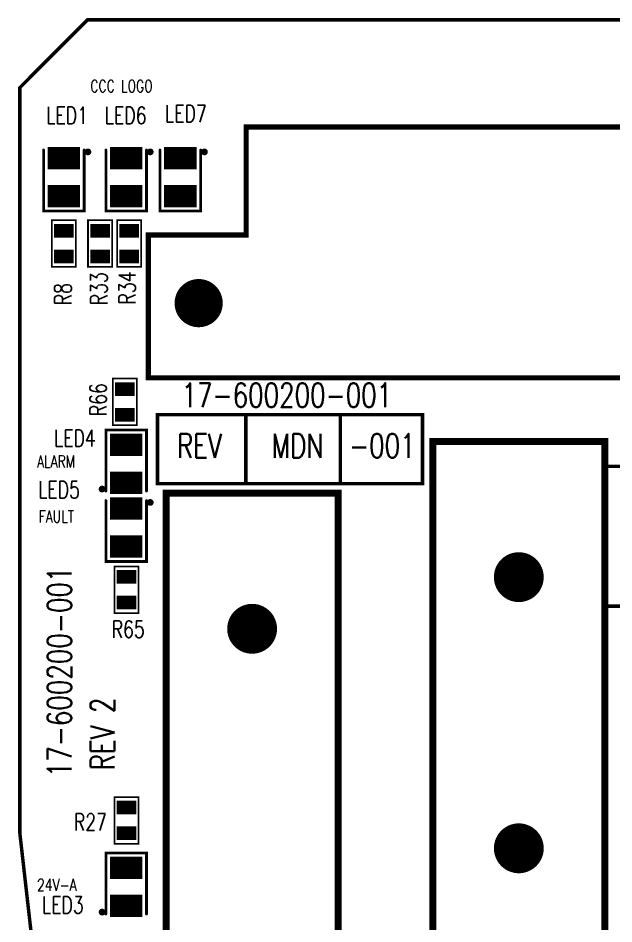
# Model space of a CAD drawing. Extents: x 0 to 127, y 0 to 167.
# Drawn here: x -0.1 to 43.8, y 85.7 to 152.5 of the extents above; entities that cross this region are included whole.
import ezdxf
from ezdxf.enums import TextEntityAlignment as Align

# ---------------------------------------------------------------- set-up
doc = ezdxf.new("R2010")
doc.units = 0
for name, color, linetype in [('2D_LINE_126', 222, 'CONTINUOUS'), ('BOARD_OUTLINE_00', 254, 'CONTINUOUS'), ('DRIL_NPLTE_THRU_01', 3, 'CONTINUOUS'), ('DRIL_PLTE_THRU_01', 3, 'CONTINUOUS'), ('DRIL_SYMBOL', 254, 'CONTINUOUS'), ('PADS_INNER', 106, 'CONTINUOUS'), ('PADS_TOP', 106, 'CONTINUOUS'), ('PART_NAME_126', 255, 'CONTINUOUS'), ('PART_TOP_2DLINE_126', 222, 'CONTINUOUS'), ('PART_TOP_TEXT_126', 222, 'CONTINUOUS'), ('TAG_00', 254, 'CONTINUOUS'), ('TAG_01', 254, 'CONTINUOUS'), ('TEXT_126', 222, 'CONTINUOUS')]:
    doc.layers.add(name, color=color, linetype=linetype)
doc.styles.add('W0$127', font='simplex', dxfattribs={"width": 0.75})
doc.styles.add('W0$254', font='simplex', dxfattribs={"width": 0.75})

# ---------------------------------------------------------------- blocks, each defined once
blk = doc.blocks.new('SMOOTH_0$254')
at = {"const_width": 0.127}
blk.add_lwpolyline([(-0.0635, 0, 1), (0.0635, 0, 1)], format="xyb", close=True, dxfattribs=at)
blk = doc.blocks.new('BOARD_3329')
at = {"layer": 'BOARD_OUTLINE_00', "const_width": 0.254}
blk.add_lwpolyline([(5.588, -10.84199), (10.58799, -5.842), (131.318, -5.842), (132.588, -7.112), (132.588, -156.972), (131.318, -158.242), (16.088106, -158.242), (5.588, -65.8368)], close=True, dxfattribs=at)
at = {"layer": 'BOARD_OUTLINE_00'}
for p in [(10.58799, -5.842), (5.588, -10.84199), (5.588, -65.8368)]:
    blk.add_blockref('SMOOTH_0$254', p, dxfattribs=at)
blk = doc.blocks.new('DRAWING_3019')
at = {"layer": '2D_LINE_126', "const_width": 0.254}
blk.add_lwpolyline([(0.46609, 0), (0.46609, -5.08), (20.02409, -5.08), (20.02409, 0)], close=True, dxfattribs=at)
at = {"layer": '2D_LINE_126'}
for p in [(0.46609, 0), (20.02409, 0), (0.46609, -5.08), (20.02409, -5.08)]:
    blk.add_blockref('SMOOTH_0$254', p, dxfattribs=at)
blk = doc.blocks.new('DRAWING_3020')
at = {"layer": '2D_LINE_126', "const_width": 0.254}
blk.add_lwpolyline([(0, 0), (0, 5.08), (6.985, 5.08), (6.985, 0)], close=True, dxfattribs=at)
at = {"layer": '2D_LINE_126'}
for p in [(0, 5.08), (6.985, 5.08), (0, 0), (6.985, 0)]:
    blk.add_blockref('SMOOTH_0$254', p, dxfattribs=at)
blk = doc.blocks.new('SMOOTH_0$381')
at = {"const_width": 0.1905}
blk.add_lwpolyline([(-0.09525, 0, 1), (0.09525, 0, 1)], format="xyb", close=True, dxfattribs=at)
blk = doc.blocks.new('DRAWING_3331')
at = {"layer": '2D_LINE_126', "const_width": 0.381}
blk.add_lwpolyline([(-0.7614, 1.1424), (-0.7614, -6.8276), (6.7386, -6.8276), (6.7386, -17.3676), (-49.9814, -17.3676), (-49.9814, -6.8276), (-42.7614, -6.8276), (-42.7614, 1.1424)], close=True, dxfattribs=at)
at = {"layer": '2D_LINE_126'}
for p in [(-42.7614, 1.1424), (-0.7614, 1.1424), (-49.9814, -6.8276), (-42.7614, -6.8276), (-0.7614, -6.8276), (6.7386, -6.8276), (-49.9814, -17.3676), (6.7386, -17.3676)]:
    blk.add_blockref('SMOOTH_0$381', p, dxfattribs=at)
blk = doc.blocks.new('SMOOTH_0$508')
at = {"const_width": 0.254}
blk.add_lwpolyline([(-0.127, 0, 1), (0.127, 0, 1)], format="xyb", close=True, dxfattribs=at)
blk = doc.blocks.new('DRAWING_3335')
at = {"layer": '2D_LINE_126', "const_width": 0.508}
blk.add_lwpolyline([(0, 0), (12.7, 0), (12.7, -108.585), (0, -108.585)], close=True, dxfattribs=at)
at = {"layer": '2D_LINE_126'}
for p in [(0, 0), (12.7, 0)]:
    blk.add_blockref('SMOOTH_0$508', p, dxfattribs=at)
blk = doc.blocks.new('DRAWING_3336')
at = {"layer": '2D_LINE_126', "const_width": 0.508}
blk.add_lwpolyline([(0, 0), (12.7, 0), (12.7, -40.005), (0, -40.005)], close=True, dxfattribs=at)
at = {"layer": '2D_LINE_126'}
for p in [(0, 0), (12.7, 0), (0, -40.005), (12.7, -40.005)]:
    blk.add_blockref('SMOOTH_0$508', p, dxfattribs=at)
blk = doc.blocks.new('SMOOTH_0$127')
at = {"const_width": 0.0635}
blk.add_lwpolyline([(-0.03175, 0, 1), (0.03175, 0, 1)], format="xyb", close=True, dxfattribs=at)
blk = doc.blocks.new('PART_BODY_TOP_3348')
at = {"layer": 'PART_TOP_2DLINE_126', "const_width": 0.127}
blk.add_lwpolyline([(-0.889, -1.7272), (-0.889, 1.7018), (0.889, 1.7018), (0.889, -1.7272)], close=True, dxfattribs=at)
at = {"layer": 'PART_TOP_2DLINE_126'}
for p in [(-0.889, 1.7018), (0.889, 1.7018), (-0.889, -1.7272), (0.889, -1.7272)]:
    blk.add_blockref('SMOOTH_0$127', p, dxfattribs=at)
blk = doc.blocks.new('DRIL_HOLE_0')
blk.add_lwpolyline([(0, 0, 1), (0, 0, 1)], format="xyb", close=True)
blk = doc.blocks.new('PAD_0')
blk.add_lwpolyline([(0, 0, 1), (0, 0, 1)], format="xyb", close=True)
blk = doc.blocks.new('PAD_2')
at = {"const_width": 1}
blk.add_lwpolyline([(-0.725, 0), (0.725, 0)], dxfattribs=at)
blk = doc.blocks.new('STK_TOP_15')
at = {"layer": 'DRIL_NPLTE_THRU_01'}
blk.add_blockref('DRIL_HOLE_0', (0, 0), dxfattribs=at)
at = {"layer": 'PADS_INNER'}
blk.add_blockref('PAD_0', (0, 0), dxfattribs=at)
at = {"layer": 'PADS_TOP'}
blk.add_blockref('PAD_2', (0, 0), dxfattribs=at)
blk = doc.blocks.new('SYM_TOP_11')
for name, p in [('STK_TOP_15', (0, 0.95)), ('PART_BODY_TOP_3348', (0, 0)), ('STK_TOP_15', (0, -0.95))]:
    blk.add_blockref(name, p)
blk = doc.blocks.new('PART_TOP_16')
blk.add_blockref('SYM_TOP_11', (0, 0))
at = {"layer": 'PART_NAME_126', "style": 'W0$127', "width": 0.75}
blk.add_text('R27', height=1.2446, dxfattribs=at).set_placement((-2.667, -0.127), align=Align.MIDDLE_CENTER)
blk = doc.blocks.new('PART_TOP_21')
blk.add_blockref('SYM_TOP_11', (0, 0))
at = {"layer": 'PART_NAME_126', "style": 'W0$127', "width": 0.75}
blk.add_text('R8', height=1.2446, rotation=-90, dxfattribs=at).set_placement((0.07, 3.731), align=Align.MIDDLE_CENTER)
blk = doc.blocks.new('SMOOTH_0$25')
at = {"const_width": 0.125}
blk.add_lwpolyline([(-0.0625, 0, 1), (0.0625, 0, 1)], format="xyb", close=True, dxfattribs=at)
blk = doc.blocks.new('PART_BODY_TOP_3380')
at = {"layer": 'PART_TOP_2DLINE_126', "const_width": 0.25}
blk.add_lwpolyline([(-1.524, -1.7145), (-5.1562, -1.7145), (-5.1562, 3.1115), (5.1562, 3.1115), (5.1562, -1.7145), (1.524, -1.7145)], dxfattribs=at)
at = {"layer": 'TAG_00'}
blk.add_lwpolyline([(0, 0), (0, 0)], dxfattribs=at)
at = {"layer": 'TAG_01'}
blk.add_lwpolyline([(0, 0), (0, 0)], dxfattribs=at)
at = {"layer": 'PART_TOP_2DLINE_126'}
for p in [(-5.1562, 3.1115), (5.1562, 3.1115), (-5.1562, -1.7145), (-1.524, -1.7145), (1.524, -1.7145), (5.1562, -1.7145)]:
    blk.add_blockref('SMOOTH_0$25', p, dxfattribs=at)
at = {"layer": 'PART_TOP_TEXT_126', "style": 'W0$127', "width": 0.75}
blk.add_text('D', height=0.889, dxfattribs=at).set_placement((-0.127, -4.572))
blk = doc.blocks.new('DRIL_SYMBOL_1$4')
at = {"layer": 'DRIL_SYMBOL', "const_width": 0.0508}
for points in [[(-0.254, 0), (0.254, 0)], [(0, -0.254), (0, 0.254)]]:
    blk.add_lwpolyline(points, dxfattribs=at)
blk = doc.blocks.new('DRIL_HOLE_1$4')
at = {"const_width": 0.7}
blk.add_lwpolyline([(-0.35, 0, 1), (0.35, 0, 1)], format="xyb", close=True, dxfattribs=at)
blk.add_blockref('DRIL_SYMBOL_1$4', (0, 0))
blk = doc.blocks.new('PAD_3')
at = {"const_width": 1.27}
blk.add_lwpolyline([(0, -0.635, 1), (0, 0.635, 1)], format="xyb", close=True, dxfattribs=at)
blk = doc.blocks.new('STK_TOP_12')
at = {"layer": 'DRIL_PLTE_THRU_01'}
blk.add_blockref('DRIL_HOLE_1$4', (0, 0), dxfattribs=at)
at = {"layer": 'PADS_INNER'}
blk.add_blockref('PAD_3', (0, 0), dxfattribs=at)
at = {"layer": 'PADS_TOP'}
blk.add_blockref('PAD_3', (0, 0), dxfattribs=at)
blk = doc.blocks.new('SYM_TOP_43')
for name, p in [('PART_BODY_TOP_3380', (0, 0)), ('STK_TOP_12', (-2.54, 0)), ('STK_TOP_12', (2.54, 0)), ('STK_TOP_12', (0, -2.159))]:
    blk.add_blockref(name, p)
blk = doc.blocks.new('PART_TOP_23')
blk.add_blockref('SYM_TOP_43', (0, 0))
at = {"layer": 'PART_NAME_126', "style": 'W0$127', "width": 0.75}
blk.add_text('Q6', height=1.2446, rotation=-90, dxfattribs=at).set_placement((5.08, -3.683), align=Align.MIDDLE_CENTER)
blk = doc.blocks.new('PART_TOP_38')
blk.add_blockref('SYM_TOP_11', (0, 0))
at = {"layer": 'PART_NAME_126', "style": 'W0$127', "width": 0.75}
blk.add_text('R65', height=1.2446, dxfattribs=at).set_placement((0.127, -2.921), align=Align.MIDDLE_CENTER)
blk = doc.blocks.new('PART_TOP_39')
blk.add_blockref('SYM_TOP_11', (0, 0))
at = {"layer": 'PART_NAME_126', "style": 'W0$127', "width": 0.75}
blk.add_text('R66', height=1.2446, rotation=-90, dxfattribs=at).set_placement((1.959718, -0.16856), align=Align.MIDDLE_CENTER)
blk = doc.blocks.new('SMOOTH_0$2')
at = {"const_width": 0.1}
blk.add_lwpolyline([(-0.05, 0, 1), (0.05, 0, 1)], format="xyb", close=True, dxfattribs=at)
blk = doc.blocks.new('PART_BODY_TOP_3358')
at = {"layer": 'PART_TOP_2DLINE_126', "const_width": 0.25}
blk.add_lwpolyline([(-1.9822, 1.7762, 1), (-1.7322, 1.7762, 1)], format="xyb", close=True, dxfattribs=at)
at = {"layer": 'PART_TOP_2DLINE_126', "const_width": 0.2}
blk.add_lwpolyline([(-2, 1.5), (2.5, 1.5), (2.5, -1.5), (-2, -1.5)], dxfattribs=at)
at = {"layer": 'PART_TOP_2DLINE_126'}
for p in [(-2, 1.5), (2.5, 1.5), (-2, -1.5), (2.5, -1.5)]:
    blk.add_blockref('SMOOTH_0$2', p, dxfattribs=at)
blk = doc.blocks.new('PAD_14')
at = {"const_width": 1.65}
blk.add_lwpolyline([(-1.2, 0), (1.2, 0)], dxfattribs=at)
blk = doc.blocks.new('STK_TOP_25')
at = {"layer": 'DRIL_NPLTE_THRU_01'}
blk.add_blockref('DRIL_HOLE_0', (0, 0), dxfattribs=at)
at = {"layer": 'PADS_INNER'}
blk.add_blockref('PAD_0', (0, 0), dxfattribs=at)
at = {"layer": 'PADS_TOP', "rotation": 90}
blk.add_blockref('PAD_14', (0, 0), dxfattribs=at)
blk = doc.blocks.new('SYM_TOP_21')
for name, p in [('STK_TOP_25', (-1.4, 0)), ('PART_BODY_TOP_3358', (0, 0)), ('STK_TOP_25', (1.4, 0))]:
    blk.add_blockref(name, p)
blk = doc.blocks.new('PART_TOP_76')
blk.add_blockref('SYM_TOP_21', (0, 0))
at = {"layer": 'PART_NAME_126', "style": 'W0$127', "width": 0.75}
blk.add_text('LED1', height=1.2446, rotation=-270, dxfattribs=at).set_placement((-4.548, 0.242), align=Align.MIDDLE_CENTER)
blk = doc.blocks.new('PART_TOP_78')
blk.add_blockref('SYM_TOP_21', (0, 0))
at = {"layer": 'PART_NAME_126', "style": 'W0$127', "width": 0.75}
blk.add_text('LED3', height=1.2446, rotation=-90, dxfattribs=at).set_placement((-1.3335, 4.675124), align=Align.MIDDLE_CENTER)
blk = doc.blocks.new('PART_TOP_79')
blk.add_blockref('SYM_TOP_21', (0, 0))
at = {"layer": 'PART_NAME_126', "style": 'W0$127', "width": 0.75}
blk.add_text('LED5', height=1.2446, rotation=-270, dxfattribs=at).set_placement((-2.794, -4.953), align=Align.MIDDLE_CENTER)
blk = doc.blocks.new('PART_TOP_80')
blk.add_blockref('SYM_TOP_21', (0, 0))
at = {"layer": 'PART_NAME_126', "style": 'W0$127', "width": 0.75}
blk.add_text('LED4', height=1.2446, rotation=-90, dxfattribs=at).set_placement((1.899, 3.786), align=Align.MIDDLE_CENTER)
blk = doc.blocks.new('PART_TOP_96')
blk.add_blockref('SYM_TOP_21', (0, 0))
at = {"layer": 'PART_NAME_126', "style": 'W0$127', "width": 0.75}
blk.add_text('LED6', height=1.2446, rotation=-270, dxfattribs=at).set_placement((-4.548, -0.04), align=Align.MIDDLE_CENTER)
blk = doc.blocks.new('PART_TOP_97')
blk.add_blockref('SYM_TOP_21', (0, 0))
at = {"layer": 'PART_NAME_126', "style": 'W0$127', "width": 0.75}
blk.add_text('LED7', height=1.2446, rotation=-270, dxfattribs=at).set_placement((-4.682, 0.405), align=Align.MIDDLE_CENTER)
blk = doc.blocks.new('PART_TOP_98')
blk.add_blockref('SYM_TOP_11', (0, 0))
at = {"layer": 'PART_NAME_126', "style": 'W0$127', "width": 0.75}
blk.add_text('R33', height=1.2446, rotation=-90, dxfattribs=at).set_placement((0.083, 3.335), align=Align.MIDDLE_CENTER)
blk = doc.blocks.new('PART_TOP_99')
blk.add_blockref('SYM_TOP_11', (0, 0))
at = {"layer": 'PART_NAME_126', "style": 'W0$127', "width": 0.75}
blk.add_text('R34', height=1.2446, rotation=-90, dxfattribs=at).set_placement((0.146, 3.277), align=Align.MIDDLE_CENTER)
blk = doc.blocks.new('DRIL_SYMBOL_3$68')
at = {"layer": 'DRIL_SYMBOL', "const_width": 0.0508}
for points in [[(-0.254, 0), (0.254, 0)], [(0, -0.254), (0, 0.254)]]:
    blk.add_lwpolyline(points, dxfattribs=at)
blk = doc.blocks.new('DRIL_HOLE_3$68')
at = {"const_width": 1.84}
blk.add_lwpolyline([(-0.92, 0, 1), (0.92, 0, 1)], format="xyb", close=True, dxfattribs=at)
blk.add_blockref('DRIL_SYMBOL_3$68', (0, 0))
blk = doc.blocks.new('STK_TOP_22')
at = {"layer": 'DRIL_NPLTE_THRU_01'}
blk.add_blockref('DRIL_HOLE_3$68', (0, 0), dxfattribs=at)
at = {"layer": 'PADS_INNER'}
blk.add_blockref('PAD_0', (0, 0), dxfattribs=at)
at = {"layer": 'PADS_TOP'}
blk.add_blockref('PAD_0', (0, 0), dxfattribs=at)
blk = doc.blocks.new('SYM_TOP_18')
blk.add_blockref('STK_TOP_22', (0, 0))
blk = doc.blocks.new('PART_TOP_100')
blk.add_blockref('SYM_TOP_18', (0, 0))
blk = doc.blocks.new('PART_TOP_101')
blk.add_blockref('SYM_TOP_18', (0, 0))
blk = doc.blocks.new('PART_TOP_103')
blk.add_blockref('SYM_TOP_18', (0, 0))
blk = doc.blocks.new('DRIL_SYMBOL_3$556')
at = {"layer": 'DRIL_SYMBOL', "const_width": 0.0508}
for points in [[(-0.254, 0), (0.254, 0)], [(0, -0.254), (0, 0.254)]]:
    blk.add_lwpolyline(points, dxfattribs=at)
blk = doc.blocks.new('DRIL_HOLE_3$556')
at = {"const_width": 1.778}
blk.add_lwpolyline([(-0.889, 0, 1), (0.889, 0, 1)], format="xyb", close=True, dxfattribs=at)
blk.add_blockref('DRIL_SYMBOL_3$556', (0, 0))
blk = doc.blocks.new('PAD_15')
at = {"const_width": 1.778}
blk.add_lwpolyline([(0, -0.889, 1), (0, 0.889, 1)], format="xyb", close=True, dxfattribs=at)
blk = doc.blocks.new('STK_TOP_28')
at = {"layer": 'DRIL_PLTE_THRU_01'}
blk.add_blockref('DRIL_HOLE_3$556', (0, 0), dxfattribs=at)
at = {"layer": 'PADS_INNER'}
blk.add_blockref('PAD_15', (0, 0), dxfattribs=at)
at = {"layer": 'PADS_TOP'}
blk.add_blockref('PAD_15', (0, 0), dxfattribs=at)
blk = doc.blocks.new('SYM_TOP_25')
blk.add_blockref('STK_TOP_28', (0, 0))
blk = doc.blocks.new('PART_TOP_105')
blk.add_blockref('SYM_TOP_25', (0, 0))

msp = doc.modelspace()

# ---------------------------------------------------------------- block references
for name, p in [('BOARD_3329', (-5.588, 158.242)), ('DRAWING_3331', (59.4614, 143.3576)), ('PART_TOP_105', (13.200126, 131.500118)), ('DRAWING_3019', (9.69391, 123.266708)), ('DRAWING_3020', (16.67891, 118.186708)), ('DRAWING_3336', (30.48, 121.285)), ('DRAWING_3335', (10.795, 117.475)), ('PART_TOP_38', (7.874, 110.363)), ('PART_TOP_16', (7.874, 93.345))]:
    msp.add_blockref(name, p)
for name, p, rotation in [('PART_TOP_76', (3.25, 140.8), 270), ('PART_TOP_96', (7.85, 140.8), 270), ('PART_TOP_97', (11.85, 140.8), 270), ('PART_TOP_21', (3.24993, 135.89), 180), ('PART_TOP_98', (5.919724, 135.89), 180), ('PART_TOP_99', (8.065516, 135.89), 180), ('PART_TOP_39', (7.747, 124.206), 180), ('PART_TOP_80', (7.85, 119.64), 90), ('PART_TOP_23', (46.355, 114.3), 90), ('PART_TOP_79', (7.85, 114.94), 270), ('PART_TOP_100', (36.83, 111.285), 270), ('PART_TOP_103', (17.145, 107.475), 270), ('PART_TOP_101', (36.83, 91.28), 270), ('PART_TOP_78', (7.85, 88.43), 90)]:
    msp.add_blockref(name, p, dxfattribs=dict(rotation=rotation))

# ---------------------------------------------------------------- texts
at = {"layer": 'TEXT_126', "width": 0.75}
for s, height, style, p in [('CCC LOGO', 0.889, 'W0$127', (5.207, 147.066)), ('17-600200-001', 1.778, 'W0$254', (11.938, 123.825)), ('REV', 1.778, 'W0$254', (11.59891, 120.091708)), ('MDN', 1.778, 'W0$254', (18.58391, 120.091708)), ('-001', 1.778, 'W0$254', (24.29891, 120.091708)), ('ALARM', 0.889, 'W0$127', (1.27, 119.38)), ('FAULT', 0.889, 'W0$127', (1.397, 115.316)), ('24V-A', 0.889, 'W0$127', (1.27, 88.138))]:
    msp.add_text(s, height=height, dxfattribs=dict(at, style=style)).set_placement(p)
at = {"layer": 'TEXT_126', "style": 'W0$254', "width": 0.75}
for s, p in [('17-600200-001', (3.81, 96.52)), ('REV 2', (6.985, 97.028))]:
    msp.add_text(s, height=1.778, rotation=90, dxfattribs=at).set_placement(p)

doc.saveas('drawing.dxf')
